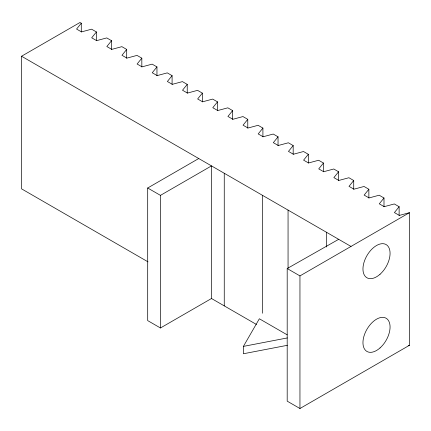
<?xml version="1.0" encoding="UTF-8"?>
<svg xmlns="http://www.w3.org/2000/svg" width="431" height="431" viewBox="0 0 431 431"><rect width="100%" height="100%" fill="white"/><g stroke="black" fill="none" stroke-linecap="round" stroke-linejoin="round"><path stroke-width="0.65" d="M287.315 345.312L243.396 353.759L243.396 346.395L259.349 318.768L287.186 334.839M148.027 261.865L21.55 188.843L21.55 56.235L80.004 22.487L81.281 23.22L76.567 29.06L81.491 31.905L91.609 29.184L96.42 31.959L96.42 40.713M96.42 31.959L91.701 37.799L96.625 40.643L106.743 37.917L111.554 40.697L111.554 49.452M111.554 40.697L106.84 46.537L111.764 49.382L121.876 46.661L126.692 49.436L126.692 58.19M126.692 49.436L121.973 55.276L126.897 58.12L137.01 55.394L141.826 58.174L141.826 66.929M141.826 58.174L137.112 64.014L142.031 66.859L152.148 64.138L156.959 66.913L156.959 75.667M156.959 66.913L152.245 72.753L157.17 75.597L167.282 72.871L172.093 75.651L172.093 84.401M172.093 75.651L167.379 81.491L172.303 84.336L182.421 81.615L187.232 84.39L187.232 93.144M187.232 84.39L182.512 90.23L187.442 93.074L197.554 90.348L202.365 93.128L202.365 101.878M202.365 93.128L197.646 98.968L202.575 101.813L212.688 99.087L217.499 101.867L217.499 110.616M217.499 101.867L212.785 107.707L217.709 110.551L227.827 107.825L232.638 110.605L232.638 119.355M232.638 110.605L227.924 116.445L232.848 119.29L242.96 116.564L247.771 119.344L247.771 128.093M247.771 119.344L243.057 125.184L247.981 128.029L258.094 125.302L262.91 128.082L262.91 136.832M262.91 128.082L258.191 133.922L263.115 136.767L273.227 134.041L278.043 136.821L278.043 145.57M278.043 136.821L273.329 142.661L278.248 145.5L288.366 142.78L293.177 145.559L293.177 154.309M293.177 145.559L288.463 151.4L293.387 154.244L303.505 151.518L308.316 154.298L308.316 163.047M308.316 154.298L303.596 160.138L308.521 162.977L318.638 160.257L323.449 163.037L323.449 171.786M323.449 163.037L318.735 168.877L323.659 171.721L333.772 168.995L338.588 171.775L338.588 180.524M338.588 171.775L333.869 177.615L338.798 180.46L348.911 177.734L353.722 180.514L353.722 189.263M353.722 180.514L349.008 186.354L353.932 189.198L364.044 186.472L368.861 189.252L368.861 198.001M368.861 189.252L364.141 195.092L369.065 197.937L379.178 195.211L383.994 197.991L383.994 206.74M383.994 197.991L379.275 203.831L384.199 206.67L394.317 203.949L399.128 206.729L399.128 215.478M399.128 206.729L394.413 212.569L399.338 215.414L409.45 212.688L409.45 345.296L299.954 408.513L287.191 401.148L287.191 268.54L338.664 239.318M256.472 324.473L211.497 298.511L160.456 327.975L147.693 320.61L147.693 188.002L198.734 158.533M147.693 188.002L160.456 195.367L211.497 165.897L211.497 298.511M287.191 268.54L299.954 275.905L409.45 212.688M408.184 345.635L409.45 345.296M243.396 346.395L287.315 337.942M21.55 56.235L350.996 246.435M326.337 232.201L326.337 247.011M299.954 275.905L299.954 408.513M288.059 210.102L288.059 268.368M262.538 195.367L262.538 313.24M224.255 173.267L224.255 305.875M160.456 195.367L160.456 327.975M81.281 23.22L81.281 31.975M380.023 347.941A19.174 11.071 -60 0 0 386.101 318.24A19.174 11.071 -60 0 0 363.419 338.351A19.174 11.071 -60 0 0 380.023 347.941M380.023 274.267A19.174 11.071 -60 0 0 386.101 244.566A19.174 11.071 -60 0 0 363.419 264.682A19.174 11.071 -60 0 0 380.023 274.267"/></g></svg>
